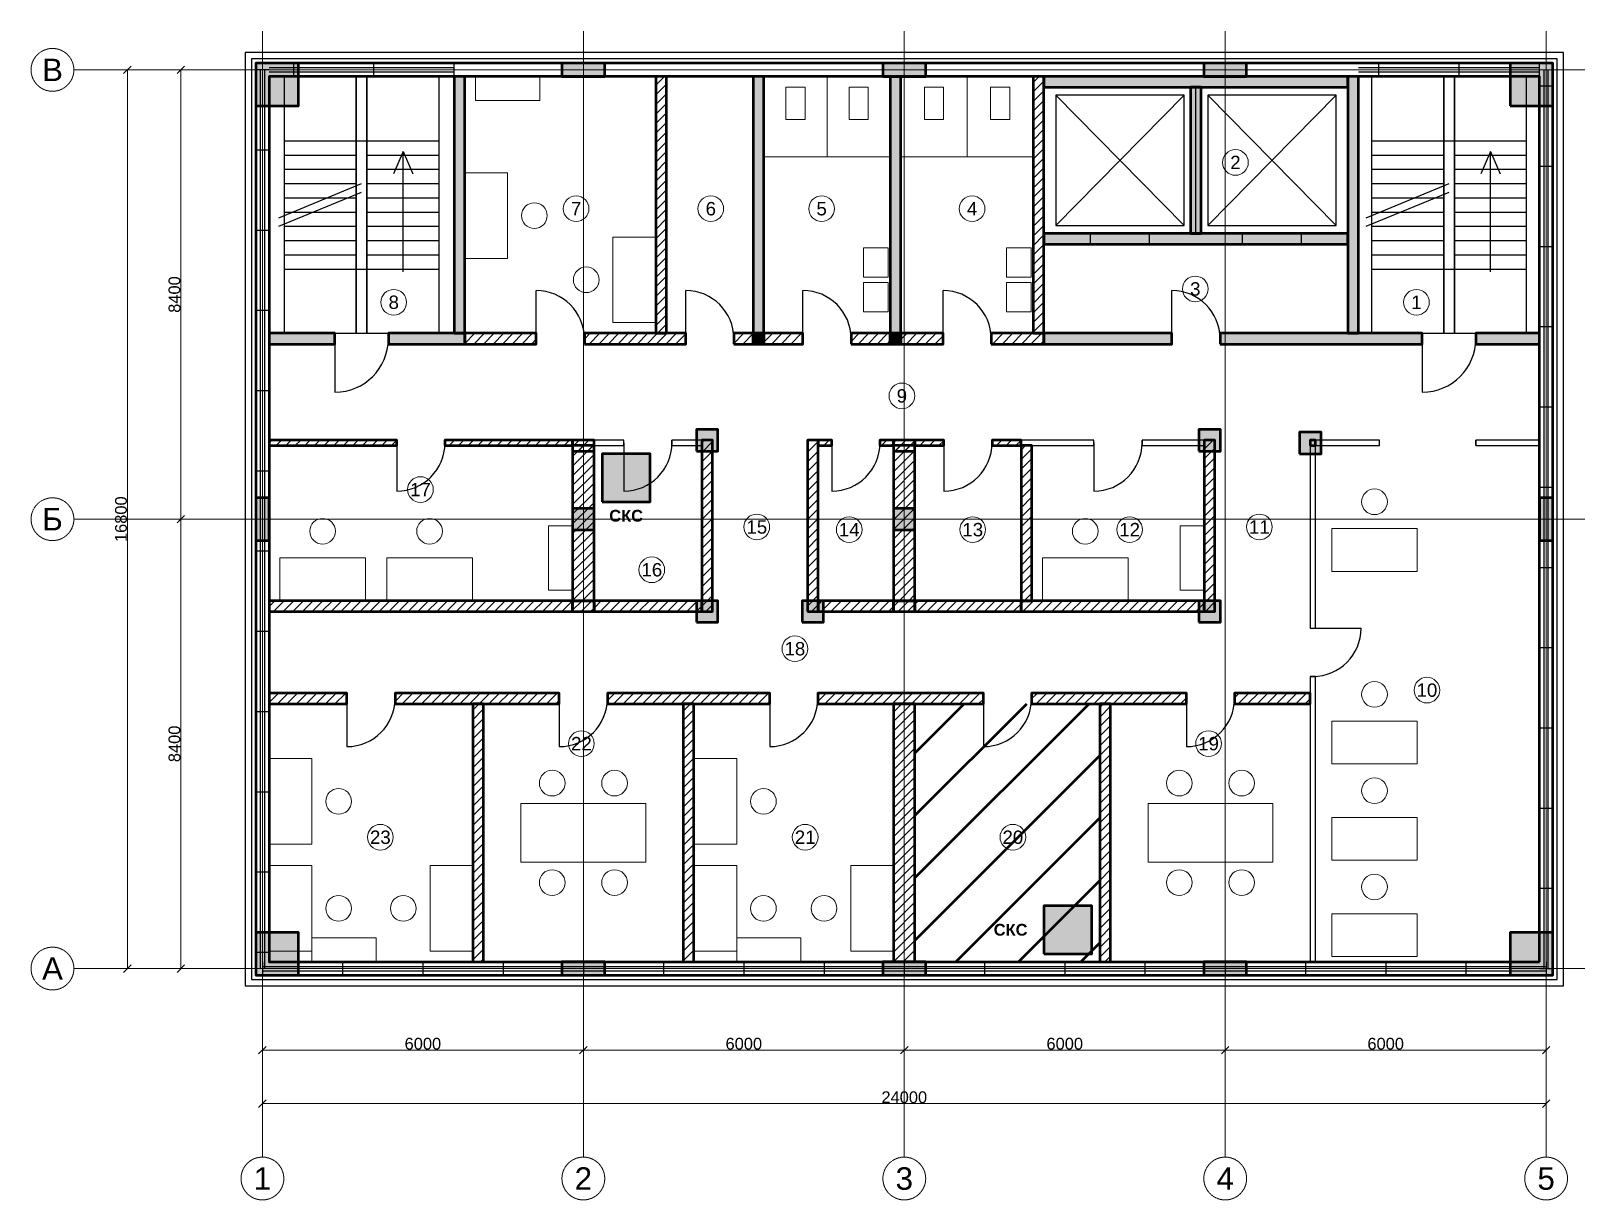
# Model space of a CAD drawing. Header units: millimetres. Extents: x -4325 to 24725, y -4325 to 17525.
import ezdxf
from ezdxf.enums import TextEntityAlignment as Align

# ---------------------------------------------------------------- set-up
doc = ezdxf.new("R2010")
doc.units = ezdxf.units.MM
doc.linetypes.add('CENTER2', pattern=[2.541, 1.587, -0.318, 0.318, -0.318])
for name, color, linetype, lineweight in [('A-ANNO-ROOM', 7, 'CONTINUOUS', 18), ('A-DIMS', 8, 'CONTINUOUS', 13), ('A-DOOR', 3, 'CONTINUOUS', 25), ('A-ELEV', 7, 'CONTINUOUS', 25), ('A-FACADE-PANEL', 8, 'CONTINUOUS', 25), ('A-FURN', 8, 'CONTINUOUS', 18), ('A-GLAZ-RIBBON', 5, 'CONTINUOUS', 25), ('A-GRID', 8, 'CENTER2', 13), ('A-HATCH', 9, 'CONTINUOUS', 9), ('A-OUTLINE', 7, 'CONTINUOUS', 50), ('A-SANI', 8, 'CONTINUOUS', 18), ('A-STAIR', 7, 'CONTINUOUS', 25), ('A-WALL-BLOCK', 9, 'CONTINUOUS', 50), ('A-WALL-GLASS', 4, 'CONTINUOUS', 25), ('A-WALL-RC', 7, 'CONTINUOUS', 50), ('E-SCS-RISER', 1, 'CONTINUOUS', 50), ('E-SERVER-ROOM', 1, 'CONTINUOUS', 50)]:
    doc.layers.add(name, color=color, linetype=linetype, lineweight=lineweight)
doc.styles.add('Arial-Bold', font='arialbd.ttf')
doc.styles.get("Standard").update_dxf_attribs({"font": 'arial.ttf'})

msp = doc.modelspace()

# ---------------------------------------------------------------- hatches: boundary and pattern name
at = {"layer": 'A-HATCH'}
h = msp.add_hatch(dxfattribs=at)
h.set_pattern_fill('ANSI31', scale=40)
h.paths.add_polyline_path([(7353, 11875), (7553, 11875), (7553, 16675), (7553, 16675), (7353, 16675), (7353, 16675)])
h = msp.add_hatch(dxfattribs=at)
h.set_pattern_fill('ANSI31', scale=40)
h.paths.add_polyline_path([(14411, 11875), (14611, 11875), (14611, 16675), (14611, 16675), (14411, 16675), (14411, 16675)])
h = msp.add_hatch(dxfattribs=at)
h.set_pattern_fill('ANSI31', scale=40)
h.paths.add_polyline_path([(3785, 11675), (5119, 11675), (5119, 11875), (3785, 11875)])
h = msp.add_hatch(dxfattribs=at)
h.set_pattern_fill('ANSI31', scale=40)
h.paths.add_polyline_path([(6019, 11675), (7914, 11675), (7914, 11875), (6019, 11875)])
h = msp.add_hatch(dxfattribs=at)
h.set_pattern_fill('ANSI31', scale=40)
h.paths.add_polyline_path([(8814, 11675), (9175, 11675), (9175, 11875), (8814, 11875)])
h = msp.add_hatch(dxfattribs=at)
h.set_pattern_fill('ANSI31', scale=40)
h.paths.add_polyline_path([(9375, 11675), (10106.5, 11675), (10106.5, 11875), (9375, 11875)])
h = msp.add_hatch(dxfattribs=at)
h.set_pattern_fill('ANSI31', scale=40)
h.paths.add_polyline_path([(11006.5, 11675), (11738, 11675), (11738, 11875), (11006.5, 11875)])
h = msp.add_hatch(dxfattribs=at)
h.set_pattern_fill('ANSI31', scale=40)
h.paths.add_polyline_path([(11938, 11675), (12724.5, 11675), (12724.5, 11875), (11938, 11875)])
h = msp.add_hatch(dxfattribs=at)
h.set_pattern_fill('ANSI31', scale=40)
h.paths.add_polyline_path([(13624.5, 11675), (14611, 11675), (14611, 11875), (13624.5, 11875)])
h = msp.add_hatch(dxfattribs=at)
h.set_pattern_fill('ANSI31', scale=40)
h.paths.add_polyline_path([(125, 9775), (125, 9775), (2512.5, 9775), (2512.5, 9875), (125, 9875), (125, 9875)])
h = msp.add_hatch(dxfattribs=at)
h.set_pattern_fill('ANSI31', scale=40)
h.paths.add_polyline_path([(3412.5, 9775), (5800, 9775), (5800, 9875), (3412.5, 9875)])
h = msp.add_hatch(dxfattribs=at)
h.set_pattern_fill('ANSI31', scale=40)
h.paths.add_polyline_path([(5800, 9675), (6200, 9675), (6200, 9875), (5800, 9875)])
h = msp.add_hatch(dxfattribs=at)
h.set_pattern_fill('ANSI31', scale=40)
h.paths.add_polyline_path([(5800, 6875), (6200, 6875), (6200, 9775), (5800, 9775)])
h = msp.add_hatch(dxfattribs=at)
h.set_pattern_fill('ANSI31', scale=40)
h.paths.add_polyline_path([(8213, 6675), (8413, 6675), (8413, 9875), (8213, 9875)])
h = msp.add_hatch(dxfattribs=at)
h.set_pattern_fill('ANSI31', scale=40)
h.paths.add_polyline_path([(10190, 6675), (10390, 6675), (10390, 9875), (10190, 9875)])
h = msp.add_hatch(dxfattribs=at)
h.set_pattern_fill('ANSI31', scale=40)
h.paths.add_polyline_path([(10390, 9775), (10645, 9775), (10645, 9875), (10390, 9875)])
h = msp.add_hatch(dxfattribs=at)
h.set_pattern_fill('ANSI31', scale=40)
h.paths.add_polyline_path([(11545, 9775), (11800, 9775), (11800, 9875), (11545, 9875)])
h = msp.add_hatch(dxfattribs=at)
h.set_pattern_fill('ANSI31', scale=40)
h.paths.add_polyline_path([(11800, 9675), (12200, 9675), (12200, 9875), (11800, 9875)])
h = msp.add_hatch(dxfattribs=at)
h.set_pattern_fill('ANSI31', scale=40)
h.paths.add_polyline_path([(11800, 6875), (12200, 6875), (12200, 9775), (11800, 9775)])
h = msp.add_hatch(dxfattribs=at)
h.set_pattern_fill('ANSI31', scale=40)
h.paths.add_polyline_path([(12200, 9775), (12741.5, 9775), (12741.5, 9875), (12200, 9875)])
h = msp.add_hatch(dxfattribs=at)
h.set_pattern_fill('ANSI31', scale=40)
h.paths.add_polyline_path([(13641.5, 9775), (14183, 9775), (14183, 9875), (13641.5, 9875)])
h = msp.add_hatch(dxfattribs=at)
h.set_pattern_fill('ANSI31', scale=40)
h.paths.add_polyline_path([(14183, 6875), (14383, 6875), (14383, 9775), (14183, 9775)])
h = msp.add_hatch(dxfattribs=at)
h.set_pattern_fill('ANSI31', scale=40)
h.paths.add_polyline_path([(17609, 6675), (17809, 6675), (17809, 9875), (17609, 9875)])
h = msp.add_hatch(dxfattribs=at)
h.set_pattern_fill('ANSI31', scale=40)
h.paths.add_polyline_path([(19591, 9775), (19691, 9775), (19691, 9875), (19591, 9875)])
h = msp.add_hatch(dxfattribs=at)
h.set_pattern_fill('ANSI31', scale=40)
h.paths.add_polyline_path([(125, 6675), (125, 6675), (5800, 6675), (5800, 6875), (125, 6875), (125, 6875)])
h = msp.add_hatch(dxfattribs=at)
h.set_pattern_fill('ANSI31', scale=40)
h.paths.add_polyline_path([(5800, 6675), (6200, 6675), (6200, 6875), (5800, 6875)])
h = msp.add_hatch(dxfattribs=at)
h.set_pattern_fill('ANSI31', scale=40)
h.paths.add_polyline_path([(6200, 6675), (8213, 6675), (8213, 6875), (6200, 6875)])
h = msp.add_hatch(dxfattribs=at)
h.set_pattern_fill('ANSI31', scale=40)
h.paths.add_polyline_path([(10390, 6675), (11800, 6675), (11800, 6875), (10390, 6875)])
h = msp.add_hatch(dxfattribs=at)
h.set_pattern_fill('ANSI31', scale=40)
h.paths.add_polyline_path([(11800, 6675), (12200, 6675), (12200, 6875), (11800, 6875)])
h = msp.add_hatch(dxfattribs=at)
h.set_pattern_fill('ANSI31', scale=40)
h.paths.add_polyline_path([(12200, 6675), (14183, 6675), (14183, 6875), (12200, 6875)])
h = msp.add_hatch(dxfattribs=at)
h.set_pattern_fill('ANSI31', scale=40)
h.paths.add_polyline_path([(14183, 6675), (17609, 6675), (17609, 6875), (14183, 6875)])
h = msp.add_hatch(dxfattribs=at)
h.set_pattern_fill('ANSI31', scale=40)
h.paths.add_polyline_path([(125, 4949), (125, 4949), (1579.5, 4949), (1579.5, 5149), (125, 5149), (125, 5149)])
h = msp.add_hatch(dxfattribs=at)
h.set_pattern_fill('ANSI31', scale=40)
h.paths.add_polyline_path([(2479.5, 4949), (5550.5, 4949), (5550.5, 5149), (2479.5, 5149)])
h = msp.add_hatch(dxfattribs=at)
h.set_pattern_fill('ANSI31', scale=40)
h.paths.add_polyline_path([(3934, 125), (4134, 125), (4134, 125), (4134, 4949), (3934, 4949), (3934, 125)])
h = msp.add_hatch(dxfattribs=at)
h.set_pattern_fill('ANSI31', scale=40)
h.paths.add_polyline_path([(6450.5, 4949), (9483.5, 4949), (9483.5, 5149), (6450.5, 5149)])
h = msp.add_hatch(dxfattribs=at)
h.set_pattern_fill('ANSI31', scale=40)
h.paths.add_polyline_path([(7867, 125), (8067, 125), (8067, 125), (8067, 4949), (7867, 4949), (7867, 125)])
h = msp.add_hatch(dxfattribs=at)
h.set_pattern_fill('ANSI31', scale=40)
h.paths.add_polyline_path([(10383.5, 4949), (13479, 4949), (13479, 5149), (10383.5, 5149)])
h = msp.add_hatch(dxfattribs=at)
h.set_pattern_fill('ANSI31', scale=40)
h.paths.add_polyline_path([(11800, 125), (12200, 125), (12200, 125), (12200, 4949), (11800, 4949), (11800, 125)])
h = msp.add_hatch(dxfattribs=at)
h.set_pattern_fill('ANSI31', scale=40)
h.paths.add_polyline_path([(14379, 4949), (17274.5, 4949), (17274.5, 5149), (14379, 5149)])
h = msp.add_hatch(dxfattribs=at)
h.set_pattern_fill('ANSI31', scale=40)
h.paths.add_polyline_path([(15658, 125), (15858, 125), (15858, 125), (15858, 4949), (15658, 4949), (15658, 125)])
h = msp.add_hatch(dxfattribs=at)
h.set_pattern_fill('ANSI31', scale=40)
h.paths.add_polyline_path([(18174.5, 4949), (19591, 4949), (19591, 5149), (18174.5, 5149)])
at = {"layer": 'A-WALL-RC'}
h = msp.add_hatch(color=7, dxfattribs=at)
h.dxf.hatch_style = 1
h.paths.add_polyline_path([(-125, 16125), (675, 16125), (675, 16925), (-125, 16925)])
h = msp.add_hatch(color=7, dxfattribs=at)
h.dxf.hatch_style = 1
h.paths.add_polyline_path([(5600, 16675), (6400, 16675), (6400, 16925), (5600, 16925)])
h = msp.add_hatch(color=7, dxfattribs=at)
h.dxf.hatch_style = 1
h.paths.add_polyline_path([(11600, 16675), (12400, 16675), (12400, 16925), (11600, 16925)])
h = msp.add_hatch(color=7, dxfattribs=at)
h.dxf.hatch_style = 1
h.paths.add_polyline_path([(17600, 16675), (18400, 16675), (18400, 16925), (17600, 16925)])
h = msp.add_hatch(color=7, dxfattribs=at)
h.dxf.hatch_style = 1
h.paths.add_polyline_path([(23325, 16125), (24125, 16125), (24125, 16925), (23325, 16925)])
h = msp.add_hatch(color=7, dxfattribs=at)
h.dxf.hatch_style = 1
h.paths.add_polyline_path([(3585, 11875), (3785, 11875), (3785, 16675), (3785, 16675), (3585, 16675), (3585, 16675)])
h = msp.add_hatch(color=7, dxfattribs=at)
h.dxf.hatch_style = 1
h.paths.add_polyline_path([(9175, 11875), (9375, 11875), (9375, 16675), (9375, 16675), (9175, 16675), (9175, 16675)])
h = msp.add_hatch(color=7, dxfattribs=at)
h.dxf.hatch_style = 1
h.paths.add_polyline_path([(11738, 11875), (11938, 11875), (11938, 16675), (11938, 16675), (11738, 16675), (11738, 16675)])
h = msp.add_hatch(color=7, dxfattribs=at)
h.dxf.hatch_style = 1
h.paths.add_polyline_path([(14611, 16475), (20295, 16475), (20295, 16675), (20295, 16675), (14611, 16675), (14611, 16675)])
h = msp.add_hatch(color=7, dxfattribs=at)
h.dxf.hatch_style = 1
h.paths.add_polyline_path([(20295, 11875), (20495, 11875), (20495, 16675), (20495, 16675), (20295, 16675), (20295, 16675)])
h = msp.add_hatch(color=7, dxfattribs=at)
h.dxf.hatch_style = 1
h.paths.add_polyline_path([(17353, 13739), (17553, 13739), (17553, 16475), (17353, 16475)])
h = msp.add_hatch(color=7, dxfattribs=at)
h.dxf.hatch_style = 1
h.paths.add_polyline_path([(14611, 13539), (20295, 13539), (20295, 13739), (14611, 13739)])
h = msp.add_hatch(color=7, dxfattribs=at)
h.dxf.hatch_style = 1
h.paths.add_polyline_path([(125, 11675), (125, 11675), (1355, 11675), (1355, 11875), (125, 11875), (125, 11875)])
h = msp.add_hatch(color=7, dxfattribs=at)
h.dxf.hatch_style = 1
h.paths.add_polyline_path([(2355, 11675), (3785, 11675), (3785, 11875), (2355, 11875)])
h = msp.add_hatch(color=7, dxfattribs=at)
h.dxf.hatch_style = 1
h.paths.add_polyline_path([(9175, 11675), (9375, 11675), (9375, 11875), (9175, 11875)])
h = msp.add_hatch(color=7, dxfattribs=at)
h.dxf.hatch_style = 1
h.paths.add_polyline_path([(11738, 11675), (11938, 11675), (11938, 11875), (11738, 11875)])
h = msp.add_hatch(color=7, dxfattribs=at)
h.dxf.hatch_style = 1
h.paths.add_polyline_path([(14611, 11675), (17003, 11675), (17003, 11875), (14611, 11875)])
h = msp.add_hatch(color=7, dxfattribs=at)
h.dxf.hatch_style = 1
h.paths.add_polyline_path([(17903, 11675), (21685, 11675), (21685, 11875), (17903, 11875)])
h = msp.add_hatch(color=7, dxfattribs=at)
h.dxf.hatch_style = 1
h.paths.add_polyline_path([(22685, 11675), (23875, 11675), (23875, 11675), (23875, 11875), (23875, 11875), (22685, 11875)])
h = msp.add_hatch(color=7, dxfattribs=at)
h.dxf.hatch_style = 1
h.paths.add_polyline_path([(8113, 9675), (8513, 9675), (8513, 10075), (8113, 10075)])
h = msp.add_hatch(color=7, dxfattribs=at)
h.dxf.hatch_style = 1
h.paths.add_polyline_path([(17509, 9675), (17909, 9675), (17909, 10075), (17509, 10075)])
h = msp.add_hatch(color=7, dxfattribs=at)
h.dxf.hatch_style = 1
h.paths.add_polyline_path([(19391, 9625), (19791, 9625), (19791, 10025), (19391, 10025)])
h = msp.add_hatch(color=7, dxfattribs=at)
h.dxf.hatch_style = 1
h.paths.add_polyline_path([(-125, 8000), (125, 8000), (125, 8800), (-125, 8800)])
h = msp.add_hatch(color=7, dxfattribs=at)
h.dxf.hatch_style = 1
h.paths.add_polyline_path([(23875, 8000), (24125, 8000), (24125, 8800), (23875, 8800)])
h = msp.add_hatch(color=7, dxfattribs=at)
h.dxf.hatch_style = 1
h.paths.add_polyline_path([(5800, 8200), (6200, 8200), (6200, 8600), (5800, 8600)])
h = msp.add_hatch(color=7, dxfattribs=at)
h.dxf.hatch_style = 1
h.paths.add_polyline_path([(11800, 8200), (12200, 8200), (12200, 8600), (11800, 8600)])
h = msp.add_hatch(color=7, dxfattribs=at)
h.dxf.hatch_style = 1
h.paths.add_polyline_path([(8113, 6475), (8513, 6475), (8513, 6875), (8113, 6875)])
h = msp.add_hatch(color=7, dxfattribs=at)
h.dxf.hatch_style = 1
h.paths.add_polyline_path([(10090, 6475), (10490, 6475), (10490, 6875), (10090, 6875)])
h = msp.add_hatch(color=7, dxfattribs=at)
h.dxf.hatch_style = 1
h.paths.add_polyline_path([(17509, 6475), (17909, 6475), (17909, 6875), (17509, 6875)])
h = msp.add_hatch(color=7, dxfattribs=at)
h.dxf.hatch_style = 1
h.paths.add_polyline_path([(-125, -125), (675, -125), (675, 675), (-125, 675)])
h = msp.add_hatch(color=7, dxfattribs=at)
h.dxf.hatch_style = 1
h.paths.add_polyline_path([(23325, -125), (24125, -125), (24125, 675), (23325, 675)])
h = msp.add_hatch(color=7, dxfattribs=at)
h.dxf.hatch_style = 1
h.paths.add_polyline_path([(5600, -125), (6400, -125), (6400, 125), (5600, 125)])
h = msp.add_hatch(color=7, dxfattribs=at)
h.dxf.hatch_style = 1
h.paths.add_polyline_path([(11600, -125), (12400, -125), (12400, 125), (11600, 125)])
h = msp.add_hatch(color=7, dxfattribs=at)
h.dxf.hatch_style = 1
h.paths.add_polyline_path([(17600, -125), (18400, -125), (18400, 125), (17600, 125)])
at = {"layer": 'E-SCS-RISER'}
h = msp.add_hatch(color=7, dxfattribs=at)
h.dxf.hatch_style = 1
h.paths.add_polyline_path([(6350, 8725), (7250, 8725), (7250, 9625), (6350, 9625)])
h = msp.add_hatch(color=7, dxfattribs=at)
h.dxf.hatch_style = 1
h.paths.add_polyline_path([(14608, 275), (15508, 275), (15508, 1175), (14608, 1175)])
at = {"layer": 'E-SERVER-ROOM'}
h = msp.add_hatch(dxfattribs=at)
h.set_pattern_fill('ANSI31', scale=260)
h.paths.add_polyline_path([(12200, 125), (15658, 125), (15658, 4949), (12200, 4949)])

# ---------------------------------------------------------------- linework, layer by layer
at = {"layer": 'A-ANNO-ROOM'}
for centre in [(18191, 15069), (5865, 14205), (8383, 14205), (10455, 14205), (13268, 14205), (17441, 12705), (2455, 12455), (21575, 12455), (11955, 10705), (2955, 8955), (9243, 8255), (10970, 8205), (13280, 8205), (16213, 8205), (18639, 8255), (7280, 7455), (9955, 5979), (21771, 5205), (5964, 4205), (17688, 4205), (2205, 2455), (10147, 2455), (14030, 2455)]:
    msp.add_circle(centre, 240, dxfattribs=at)
at = {"layer": 'A-DIMS'}
for p, q in [((-2595.71, 16729.29), (-2454.29, 16870.71)), ((-1595.71, 16729.29), (-1454.29, 16870.71)), ((-2525, 0), (-2525, 16800)), ((-1525, 8400), (-1525, 16800)), ((-1595.71, 8329.29), (-1454.29, 8470.71)), ((-1595.71, 8329.29), (-1454.29, 8470.71)), ((-1525, 0), (-1525, 8400)), ((-2595.71, -70.71), (-2454.29, 70.71)), ((-1595.71, -70.71), (-1454.29, 70.71)), ((-70.71, -1595.71), (70.71, -1454.29)), ((0, -1525), (6000, -1525)), ((5929.29, -1595.71), (6070.71, -1454.29)), ((5929.29, -1595.71), (6070.71, -1454.29)), ((6000, -1525), (12000, -1525)), ((11929.29, -1595.71), (12070.71, -1454.29)), ((11929.29, -1595.71), (12070.71, -1454.29)), ((12000, -1525), (18000, -1525)), ((17929.29, -1595.71), (18070.71, -1454.29)), ((17929.29, -1595.71), (18070.71, -1454.29)), ((18000, -1525), (24000, -1525)), ((23929.29, -1595.71), (24070.71, -1454.29)), ((-70.71, -2595.71), (70.71, -2454.29)), ((0, -2525), (24000, -2525)), ((23929.29, -2595.71), (24070.71, -2454.29))]:
    msp.add_line(p, q, dxfattribs=at)
at = {"layer": 'A-DOOR'}
for p, q in [((15482, 13539), (15482, 13739)), ((16582, 13539), (16582, 13739)), ((18324, 13539), (18324, 13739)), ((19424, 13539), (19424, 13739)), ((5119, 11775), (5119, 12675)), ((7914, 11775), (7914, 12675)), ((10106.5, 11775), (10106.5, 12675)), ((12724.5, 11775), (12724.5, 12675)), ((17003, 11775), (17003, 12675)), ((1355, 11675), (1355, 11875)), ((1355, 11775), (1355, 10775)), ((2355, 11675), (2355, 11875)), ((5119, 11675), (5119, 11875)), ((6019, 11675), (6019, 11875)), ((7914, 11675), (7914, 11875)), ((8814, 11675), (8814, 11875)), ((10106.5, 11675), (10106.5, 11875)), ((11006.5, 11675), (11006.5, 11875)), ((12724.5, 11675), (12724.5, 11875)), ((13624.5, 11675), (13624.5, 11875)), ((17003, 11675), (17003, 11875)), ((17903, 11675), (17903, 11875)), ((21685, 11675), (21685, 11875)), ((21685, 11775), (21685, 10775)), ((22685, 11675), (22685, 11875)), ((2512.5, 9775), (2512.5, 9875)), ((2512.5, 9825), (2512.5, 8925)), ((3412.5, 9775), (3412.5, 9875)), ((6756.5, 9775), (6756.5, 9875)), ((6756.5, 9825), (6756.5, 8925)), ((7656.5, 9775), (7656.5, 9875)), ((10645, 9775), (10645, 9875)), ((10645, 9825), (10645, 8925)), ((11545, 9775), (11545, 9875)), ((12741.5, 9775), (12741.5, 9875)), ((12741.5, 9825), (12741.5, 8925)), ((13641.5, 9775), (13641.5, 9875)), ((15546, 9775), (15546, 9875)), ((15546, 9825), (15546, 8925)), ((16446, 9775), (16446, 9875)), ((20883, 9775), (20883, 9875)), ((22683, 9775), (22683, 9875)), ((19591, 6362), (19691, 6362)), ((19641, 6362), (20541, 6362)), ((19591, 5462), (19691, 5462)), ((1579.5, 4949), (1579.5, 5149)), ((1579.5, 5049), (1579.5, 4149)), ((2479.5, 4949), (2479.5, 5149)), ((5550.5, 4949), (5550.5, 5149)), ((5550.5, 5049), (5550.5, 4149)), ((6450.5, 4949), (6450.5, 5149)), ((9483.5, 4949), (9483.5, 5149)), ((9483.5, 5049), (9483.5, 4149)), ((10383.5, 4949), (10383.5, 5149)), ((13479, 4949), (13479, 5149)), ((13479, 5049), (13479, 4149)), ((14379, 4949), (14379, 5149)), ((17274.5, 4949), (17274.5, 5149)), ((17274.5, 5049), (17274.5, 4149)), ((18174.5, 4949), (18174.5, 5149))]:
    msp.add_line(p, q, dxfattribs=at)
for centre, radius, start, end in [((5119, 11775), 900, 0, 90), ((7914, 11775), 900, 0, 90), ((10106.5, 11775), 900, 0, 90), ((12724.5, 11775), 900, 0, 90), ((17003, 11775), 900, 0, 90), ((1355, 11775), 1000, -90, 0), ((21685, 11775), 1000, -90, 0), ((2512.5, 9825), 900, -90, 0), ((6756.5, 9825), 900, -90, 0), ((10645, 9825), 900, -90, 0), ((12741.5, 9825), 900, -90, 0), ((15546, 9825), 900, -90, 0), ((19641, 6362), 900, -90, 0), ((1579.5, 5049), 900, -90, 0), ((5550.5, 5049), 900, -90, 0), ((9483.5, 5049), 900, -90, 0), ((13479, 5049), 900, -90, 0), ((17274.5, 5049), 900, -90, 0)]:
    msp.add_arc(centre, radius, start, end, dxfattribs=at)
at = {"layer": 'A-ELEV'}
for p, q in [((14832, 13889), (17232, 16325)), ((14832, 16325), (17232, 13889)), ((17453, 13739), (17453, 16475)), ((17674, 13889), (20074, 16325)), ((17674, 16325), (20074, 13889))]:
    msp.add_line(p, q, dxfattribs=at)
for points in [[(14832, 13889), (17232, 13889), (17232, 16325), (14832, 16325)], [(17674, 13889), (20074, 13889), (20074, 16325), (17674, 16325)]]:
    msp.add_lwpolyline(points, close=True, dxfattribs=at)
at = {"layer": 'A-FACADE-PANEL'}
for points in [[(24325, -325), (24325, 17125), (-325, 17125), (-325, -325)], [(24205, -205), (24205, 17005), (-205, 17005), (-205, -205)]]:
    msp.add_lwpolyline(points, close=True, dxfattribs=at)
at = {"layer": 'A-FURN'}
for points in [[(3985, 16225), (5185, 16225), (5185, 16675), (3985, 16675)], [(3785, 13275), (4585, 13275), (4585, 14875), (3785, 14875)], [(6553, 12075), (7353, 12075), (7353, 13675), (6553, 13675)], [(5350, 7075), (5800, 7075), (5800, 8275), (5350, 8275)], [(17159, 7075), (17609, 7075), (17609, 8275), (17159, 8275)], [(19991, 7425), (21591, 7425), (21591, 8225), (19991, 8225)], [(325, 6875), (1925, 6875), (1925, 7675), (325, 7675)], [(2325, 6875), (3925, 6875), (3925, 7675), (2325, 7675)], [(14583, 6875), (16183, 6875), (16183, 7675), (14583, 7675)], [(19991, 3825), (21591, 3825), (21591, 4625), (19991, 4625)], [(125, 2325), (925, 2325), (925, 3925), (125, 3925)], [(8067, 2325), (8867, 2325), (8867, 3925), (8067, 3925)], [(4834, 1987), (7167, 1987), (7167, 3087), (4834, 3087)], [(16558, 1987), (18891, 1987), (18891, 3087), (16558, 3087)], [(19991, 2025), (21591, 2025), (21591, 2825), (19991, 2825)], [(125, 325), (925, 325), (925, 1925), (125, 1925)], [(3134, 325), (3934, 325), (3934, 1925), (3134, 1925)], [(8067, 325), (8867, 325), (8867, 1925), (8067, 1925)], [(11000, 325), (11800, 325), (11800, 1925), (11000, 1925)], [(19991, 225), (21591, 225), (21591, 1025), (19991, 1025)], [(925, 125), (2125, 125), (2125, 575), (925, 575)], [(8867, 125), (10067, 125), (10067, 575), (8867, 575)]]:
    msp.add_lwpolyline(points, close=True, dxfattribs=at)
for centre in [(5085, 14075), (6053, 12875), (20791, 8725), (1125, 8175), (3125, 8175), (15383, 8175), (20791, 5125), (5417.25, 3467), (6583.75, 3467), (17141.25, 3467), (18307.75, 3467), (20791, 3325), (1425, 3125), (9367, 3125), (5417.25, 1607), (6583.75, 1607), (17141.25, 1607), (18307.75, 1607), (20791, 1525), (1425, 1125), (2634, 1125), (9367, 1125), (10500, 1125)]:
    msp.add_circle(centre, 240, dxfattribs=at)
at = {"layer": 'A-GLAZ-RIBBON'}
for p, q in [((585, 16675), (585, 16925)), ((2085, 16675), (2085, 16925)), ((3585, 16675), (3585, 16925)), ((20875, 16675), (20875, 16925)), ((22375, 16675), (22375, 16925)), ((23875, 16675), (23875, 16925)), ((125, 16800), (-125, 16800)), ((-40, 16800), (-40, 0)), ((40, 16800), (40, 0)), ((3585, 16840), (125, 16840)), ((3585, 16760), (125, 16760)), ((23875, 16840), (20495, 16840)), ((23875, 16760), (20495, 16760)), ((23960, 0), (23960, 16800)), ((24040, 0), (24040, 16800)), ((23875, 16500), (24125, 16500)), ((125, 15300), (-125, 15300)), ((23875, 15000), (24125, 15000)), ((125, 13800), (-125, 13800)), ((23875, 13500), (24125, 13500)), ((125, 12300), (-125, 12300)), ((23875, 12000), (24125, 12000)), ((125, 10800), (-125, 10800)), ((23875, 10500), (24125, 10500)), ((125, 9300), (-125, 9300)), ((23875, 9000), (24125, 9000)), ((125, 7800), (-125, 7800)), ((23875, 7500), (24125, 7500)), ((125, 6300), (-125, 6300)), ((23875, 6000), (24125, 6000)), ((125, 4800), (-125, 4800)), ((23875, 4500), (24125, 4500)), ((125, 3300), (-125, 3300)), ((23875, 3000), (24125, 3000)), ((125, 1800), (-125, 1800)), ((23875, 1500), (24125, 1500)), ((125, 300), (-125, 300)), ((0, 125), (0, -125)), ((0, 40), (24000, 40)), ((1500, 125), (1500, -125)), ((3000, 125), (3000, -125)), ((4500, 125), (4500, -125)), ((6000, 125), (6000, -125)), ((7500, 125), (7500, -125)), ((9000, 125), (9000, -125)), ((10500, 125), (10500, -125)), ((12000, 125), (12000, -125)), ((13500, 125), (13500, -125)), ((15000, 125), (15000, -125)), ((16500, 125), (16500, -125)), ((18000, 125), (18000, -125)), ((19500, 125), (19500, -125)), ((21000, 125), (21000, -125)), ((22500, 125), (22500, -125)), ((23875, 0), (24125, 0)), ((24000, 125), (24000, -125)), ((0, -40), (24000, -40))]:
    msp.add_line(p, q, dxfattribs=at)
at = {"layer": 'A-GRID'}
for p, q in [((0, -3525), (0, 17525)), ((6000, -3525), (6000, 17525)), ((12000, -3525), (12000, 17525)), ((18000, -3525), (18000, 17525)), ((24000, -3525), (24000, 17525)), ((-3525, 16800), (24725, 16800)), ((-3525, 8400), (24725, 8400)), ((-3525, 0), (24725, 0))]:
    msp.add_line(p, q, dxfattribs=at)
for centre in [(-3925, 16800), (-3925, 8400), (-3925, 0), (0, -3925), (6000, -3925), (12000, -3925), (18000, -3925), (24000, -3925)]:
    msp.add_circle(centre, 400, dxfattribs=at)
at = {"layer": 'A-OUTLINE'}
for points in [[(24125, -125), (24125, 16925), (-125, 16925), (-125, -125)], [(23875, 125), (23875, 16675), (125, 16675), (125, 125)]]:
    msp.add_lwpolyline(points, close=True, dxfattribs=at)
at = {"layer": 'A-SANI'}
for points in [[(9375, 15175), (10556.5, 15175), (10556.5, 16675), (9375, 16675)], [(10556.5, 15175), (11738, 15175), (11738, 16675), (10556.5, 16675)], [(11938, 15175), (13174.5, 15175), (13174.5, 16675), (11938, 16675)], [(13174.5, 15175), (14411, 15175), (14411, 16675), (13174.5, 16675)], [(9785.75, 15875), (10145.75, 15875), (10145.75, 16475), (9785.75, 16475)], [(10967.25, 15875), (11327.25, 15875), (11327.25, 16475), (10967.25, 16475)], [(12376.25, 15875), (12736.25, 15875), (12736.25, 16475), (12376.25, 16475)], [(13612.75, 15875), (13972.75, 15875), (13972.75, 16475), (13612.75, 16475)], [(11238, 12925), (11698, 12925), (11698, 13475), (11238, 13475)], [(13911, 12925), (14371, 12925), (14371, 13475), (13911, 13475)], [(11238, 12275), (11698, 12275), (11698, 12825), (11238, 12825)], [(13911, 12275), (14371, 12275), (14371, 12825), (13911, 12825)]]:
    msp.add_lwpolyline(points, close=True, dxfattribs=at)
at = {"layer": 'A-STAIR'}
for p, q in [((405, 15475), (1755, 15475)), ((405, 15475), (3305, 15475)), ((1955, 15475), (3305, 15475)), ((20735, 15475), (22085, 15475)), ((20735, 15475), (23635, 15475)), ((22285, 15475), (23635, 15475)), ((405, 15208.33), (1755, 15208.33)), ((1955, 15208.33), (3305, 15208.33)), ((2630, 15275), (2450, 14855)), ((2630, 13025), (2630, 15275)), ((2630, 15275), (2810, 14855)), ((20735, 15208.33), (22085, 15208.33)), ((22285, 15208.33), (23635, 15208.33)), ((22960, 15275), (22780, 14855)), ((22960, 13025), (22960, 15275)), ((22960, 15275), (23140, 14855)), ((405, 14941.67), (1755, 14941.67)), ((1955, 14941.67), (3305, 14941.67)), ((20735, 14941.67), (22085, 14941.67)), ((22285, 14941.67), (23635, 14941.67)), ((305, 14035), (1855, 14675)), ((405, 14675), (1755, 14675)), ((1955, 14675), (3305, 14675)), ((20635, 14035), (22185, 14675)), ((20735, 14675), (22085, 14675)), ((22285, 14675), (23635, 14675)), ((305, 13875), (1855, 14515)), ((405, 14408.33), (1755, 14408.33)), ((1955, 14408.33), (3305, 14408.33)), ((20635, 13875), (22185, 14515)), ((20735, 14408.33), (22085, 14408.33)), ((22285, 14408.33), (23635, 14408.33)), ((405, 14141.67), (1755, 14141.67)), ((1955, 14141.67), (3305, 14141.67)), ((20735, 14141.67), (22085, 14141.67)), ((22285, 14141.67), (23635, 14141.67)), ((405, 13875), (1755, 13875)), ((1955, 13875), (3305, 13875)), ((20735, 13875), (22085, 13875)), ((22285, 13875), (23635, 13875)), ((405, 13608.33), (1755, 13608.33)), ((1955, 13608.33), (3305, 13608.33)), ((20735, 13608.33), (22085, 13608.33)), ((22285, 13608.33), (23635, 13608.33)), ((405, 13341.67), (1755, 13341.67)), ((405, 13075), (3305, 13075)), ((1955, 13341.67), (3305, 13341.67)), ((20735, 13341.67), (22085, 13341.67)), ((20735, 13075), (23635, 13075)), ((22285, 13341.67), (23635, 13341.67))]:
    msp.add_line(p, q, dxfattribs=at)
for points in [[(405, 11875), (1755, 11875), (1755, 16675), (405, 16675)], [(1755, 11875), (1955, 11875), (1955, 16675), (1755, 16675)], [(1955, 11875), (3305, 11875), (3305, 16675), (1955, 16675)], [(20735, 11875), (22085, 11875), (22085, 16675), (20735, 16675)], [(22085, 11875), (22285, 11875), (22285, 16675), (22085, 16675)], [(22285, 11875), (23635, 11875), (23635, 16675), (22285, 16675)]]:
    msp.add_lwpolyline(points, close=True, dxfattribs=at)
at = {"layer": 'A-WALL-BLOCK'}
for points in [[(7353, 11875), (7553, 11875), (7553, 16675), (7553, 16675), (7353, 16675), (7353, 16675)], [(14411, 11875), (14611, 11875), (14611, 16675), (14611, 16675), (14411, 16675), (14411, 16675)], [(3785, 11675), (5119, 11675), (5119, 11875), (3785, 11875)], [(6019, 11675), (7914, 11675), (7914, 11875), (6019, 11875)], [(8814, 11675), (9175, 11675), (9175, 11875), (8814, 11875)], [(9375, 11675), (10106.5, 11675), (10106.5, 11875), (9375, 11875)], [(11006.5, 11675), (11738, 11675), (11738, 11875), (11006.5, 11875)], [(11938, 11675), (12724.5, 11675), (12724.5, 11875), (11938, 11875)], [(13624.5, 11675), (14611, 11675), (14611, 11875), (13624.5, 11875)], [(125, 9775), (125, 9775), (2512.5, 9775), (2512.5, 9875), (125, 9875), (125, 9875)], [(3412.5, 9775), (5800, 9775), (5800, 9875), (3412.5, 9875)], [(5800, 9675), (6200, 9675), (6200, 9875), (5800, 9875)], [(5800, 6875), (6200, 6875), (6200, 9775), (5800, 9775)], [(8213, 6675), (8413, 6675), (8413, 9875), (8213, 9875)], [(10190, 6675), (10390, 6675), (10390, 9875), (10190, 9875)], [(10390, 9775), (10645, 9775), (10645, 9875), (10390, 9875)], [(11545, 9775), (11800, 9775), (11800, 9875), (11545, 9875)], [(11800, 9675), (12200, 9675), (12200, 9875), (11800, 9875)], [(11800, 6875), (12200, 6875), (12200, 9775), (11800, 9775)], [(12200, 9775), (12741.5, 9775), (12741.5, 9875), (12200, 9875)], [(13641.5, 9775), (14183, 9775), (14183, 9875), (13641.5, 9875)], [(14183, 6875), (14383, 6875), (14383, 9775), (14183, 9775)], [(17609, 6675), (17809, 6675), (17809, 9875), (17609, 9875)], [(19591, 9775), (19691, 9775), (19691, 9875), (19591, 9875)], [(125, 6675), (125, 6675), (5800, 6675), (5800, 6875), (125, 6875), (125, 6875)], [(5800, 6675), (6200, 6675), (6200, 6875), (5800, 6875)], [(6200, 6675), (8213, 6675), (8213, 6875), (6200, 6875)], [(10390, 6675), (11800, 6675), (11800, 6875), (10390, 6875)], [(11800, 6675), (12200, 6675), (12200, 6875), (11800, 6875)], [(12200, 6675), (14183, 6675), (14183, 6875), (12200, 6875)], [(14183, 6675), (17609, 6675), (17609, 6875), (14183, 6875)], [(125, 4949), (125, 4949), (1579.5, 4949), (1579.5, 5149), (125, 5149), (125, 5149)], [(2479.5, 4949), (5550.5, 4949), (5550.5, 5149), (2479.5, 5149)], [(3934, 125), (4134, 125), (4134, 125), (4134, 4949), (3934, 4949), (3934, 125)], [(6450.5, 4949), (9483.5, 4949), (9483.5, 5149), (6450.5, 5149)], [(7867, 125), (8067, 125), (8067, 125), (8067, 4949), (7867, 4949), (7867, 125)], [(10383.5, 4949), (13479, 4949), (13479, 5149), (10383.5, 5149)], [(11800, 125), (12200, 125), (12200, 125), (12200, 4949), (11800, 4949), (11800, 125)], [(14379, 4949), (17274.5, 4949), (17274.5, 5149), (14379, 5149)], [(15658, 125), (15858, 125), (15858, 125), (15858, 4949), (15658, 4949), (15658, 125)], [(18174.5, 4949), (19591, 4949), (19591, 5149), (18174.5, 5149)]]:
    msp.add_lwpolyline(points, close=True, dxfattribs=at)
at = {"layer": 'A-WALL-GLASS'}
for points in [[(6200, 9775), (6756.5, 9775), (6756.5, 9875), (6200, 9875)], [(7656.5, 9775), (8213, 9775), (8213, 9875), (7656.5, 9875)], [(14183, 9775), (15546, 9775), (15546, 9875), (14183, 9875)], [(16446, 9775), (17609, 9775), (17609, 9875), (16446, 9875)], [(19591, 6362), (19691, 6362), (19691, 9775), (19591, 9775)], [(19691, 9775), (20883, 9775), (20883, 9875), (19691, 9875)], [(22683, 9775), (23875, 9775), (23875, 9775), (23875, 9875), (23875, 9875), (22683, 9875)], [(19591, 125), (19691, 125), (19691, 125), (19691, 5462), (19591, 5462), (19591, 125)]]:
    msp.add_lwpolyline(points, close=True, dxfattribs=at)
at = {"layer": 'A-WALL-RC'}
for points in [[(-125, 16125), (675, 16125), (675, 16925), (-125, 16925)], [(5600, 16675), (6400, 16675), (6400, 16925), (5600, 16925)], [(11600, 16675), (12400, 16675), (12400, 16925), (11600, 16925)], [(17600, 16675), (18400, 16675), (18400, 16925), (17600, 16925)], [(23325, 16125), (24125, 16125), (24125, 16925), (23325, 16925)], [(3585, 11875), (3785, 11875), (3785, 16675), (3785, 16675), (3585, 16675), (3585, 16675)], [(9175, 11875), (9375, 11875), (9375, 16675), (9375, 16675), (9175, 16675), (9175, 16675)], [(11738, 11875), (11938, 11875), (11938, 16675), (11938, 16675), (11738, 16675), (11738, 16675)], [(14611, 16475), (20295, 16475), (20295, 16675), (20295, 16675), (14611, 16675), (14611, 16675)], [(20295, 11875), (20495, 11875), (20495, 16675), (20495, 16675), (20295, 16675), (20295, 16675)], [(17353, 13739), (17553, 13739), (17553, 16475), (17353, 16475)], [(14611, 13539), (20295, 13539), (20295, 13739), (14611, 13739)], [(125, 11675), (125, 11675), (1355, 11675), (1355, 11875), (125, 11875), (125, 11875)], [(2355, 11675), (3785, 11675), (3785, 11875), (2355, 11875)], [(9175, 11675), (9375, 11675), (9375, 11875), (9175, 11875)], [(11738, 11675), (11938, 11675), (11938, 11875), (11738, 11875)], [(14611, 11675), (17003, 11675), (17003, 11875), (14611, 11875)], [(17903, 11675), (21685, 11675), (21685, 11875), (17903, 11875)], [(22685, 11675), (23875, 11675), (23875, 11675), (23875, 11875), (23875, 11875), (22685, 11875)], [(8113, 9675), (8513, 9675), (8513, 10075), (8113, 10075)], [(17509, 9675), (17909, 9675), (17909, 10075), (17509, 10075)], [(19391, 9625), (19791, 9625), (19791, 10025), (19391, 10025)], [(-125, 8000), (125, 8000), (125, 8800), (-125, 8800)], [(23875, 8000), (24125, 8000), (24125, 8800), (23875, 8800)], [(5800, 8200), (6200, 8200), (6200, 8600), (5800, 8600)], [(11800, 8200), (12200, 8200), (12200, 8600), (11800, 8600)], [(8113, 6475), (8513, 6475), (8513, 6875), (8113, 6875)], [(10090, 6475), (10490, 6475), (10490, 6875), (10090, 6875)], [(17509, 6475), (17909, 6475), (17909, 6875), (17509, 6875)], [(-125, -125), (675, -125), (675, 675), (-125, 675)], [(23325, -125), (24125, -125), (24125, 675), (23325, 675)], [(5600, -125), (6400, -125), (6400, 125), (5600, 125)], [(11600, -125), (12400, -125), (12400, 125), (11600, 125)], [(17600, -125), (18400, -125), (18400, 125), (17600, 125)]]:
    msp.add_lwpolyline(points, close=True, dxfattribs=at)
at = {"layer": 'E-SCS-RISER'}
for points in [[(6350, 8725), (7250, 8725), (7250, 9625), (6350, 9625)], [(14608, 275), (15508, 275), (15508, 1175), (14608, 1175)]]:
    msp.add_lwpolyline(points, close=True, dxfattribs=at)

# ---------------------------------------------------------------- texts
at = {"layer": 'A-ANNO-ROOM'}
for s, p in [('2', (18191, 15069)), ('7', (5865, 14205)), ('6', (8383, 14205)), ('5', (10455, 14205)), ('4', (13268, 14205)), ('3', (17441, 12705)), ('8', (2455, 12455)), ('1', (21575, 12455)), ('9', (11955, 10705)), ('17', (2955, 8955)), ('15', (9243, 8255)), ('14', (10970, 8205)), ('13', (13280, 8205)), ('12', (16213, 8205)), ('11', (18639, 8255)), ('16', (7280, 7455)), ('18', (9955, 5979)), ('10', (21771, 5205)), ('22', (5964, 4205)), ('19', (17688, 4205)), ('23', (2205, 2455)), ('21', (10147, 2455)), ('20', (14030, 2455))]:
    msp.add_text(s, height=250, dxfattribs=at).set_placement(p, align=Align.MIDDLE_CENTER)
at = {"layer": 'A-DIMS'}
for s, p in [('8400', (-1645, 12600)), ('16800', (-2645, 8400)), ('8400', (-1645, 4200))]:
    msp.add_text(s, height=220, rotation=90, dxfattribs=at).set_placement(p, align=Align.MIDDLE_CENTER)
for s, p in [('6000', (3000, -1405)), ('6000', (9000, -1405)), ('6000', (15000, -1405)), ('6000', (21000, -1405)), ('24000', (12000, -2405))]:
    msp.add_text(s, height=220, dxfattribs=at).set_placement(p, align=Align.MIDDLE_CENTER)
at = {"layer": 'A-GRID'}
for s, p in [('В', (-3925, 16800)), ('Б', (-3925, 8400)), ('А', (-3925, 0)), ('1', (0, -3925)), ('2', (6000, -3925)), ('3', (12000, -3925)), ('4', (18000, -3925)), ('5', (24000, -3925))]:
    msp.add_text(s, height=420, dxfattribs=at).set_placement(p, align=Align.MIDDLE_CENTER)
at = {"layer": 'E-SCS-RISER', "style": 'Arial-Bold'}
for p in [(6800, 8465), (13988, 725)]:
    msp.add_text('СКС', height=220, dxfattribs=at).set_placement(p, align=Align.MIDDLE_CENTER)

doc.saveas('drawing.dxf')
